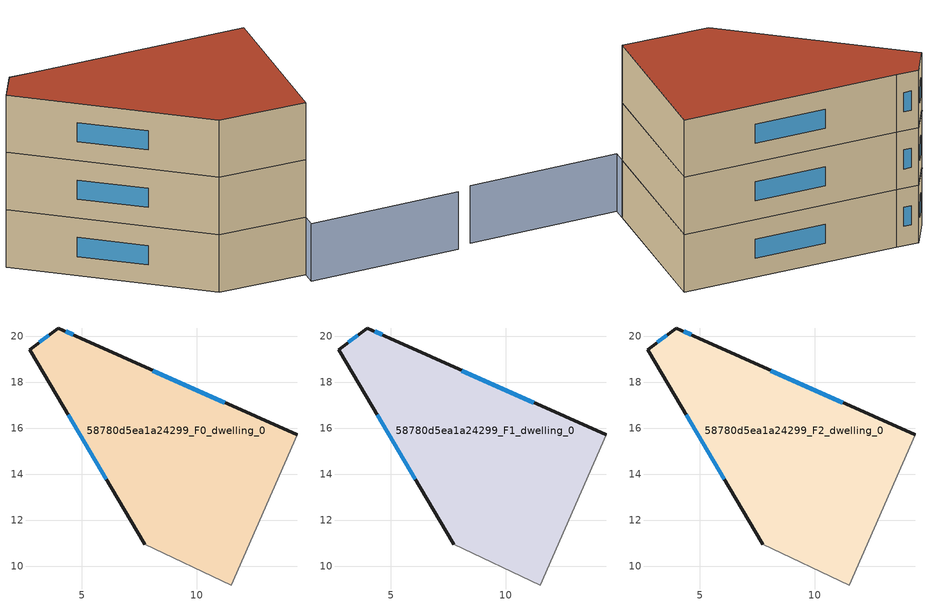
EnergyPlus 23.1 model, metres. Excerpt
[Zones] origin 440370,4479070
58780d5ea1a24299_F0_dwelling_0
 floor ground (EU_floor_Construction): 14.35,15.71 11.5,9.19 7.73,10.95 2.74,19.41 3.97,20.35 4.95,19.91 z0
 wall outside (EU_wall_Construction): 14.35,15.71 4.95,19.91 3.97,20.35 2.74,19.41 7.73,10.95 z0:3
 wall adiabatic (EU_wall_Construction): 7.73,10.95 11.5,9.19 14.35,15.71 z0:3
 window (EU_Window_Construction): 4.41,16.58 6.06,13.78 / 3.56,20.04 3.15,19.72 / 4.62,20.06 4.29,20.2 / 11.2,17.11 8.09,18.51 z1:2
58780d5ea1a24299_F1_dwelling_0
 floor to 58780d5ea1a24299_F0_dwelling_0 (EU_floor_Construction): 14.35,15.71 11.5,9.19 7.73,10.95 2.74,19.41 3.96,20.35 4.94,19.91 z3
 wall outside (EU_wall_Construction): 14.35,15.71 4.95,19.91 3.97,20.35 2.74,19.41 7.73,10.95 z3:6
 wall adiabatic (EU_wall_Construction): 7.73,10.95 11.5,9.19 14.35,15.71 z3:6
 window (EU_Window_Construction): 4.41,16.58 6.06,13.78 / 3.56,20.04 3.15,19.72 / 4.62,20.06 4.29,20.2 / 11.2,17.11 8.09,18.51 z4:5
58780d5ea1a24299_F2_dwelling_0
 floor to 58780d5ea1a24299_F1_dwelling_0 (EU_floor_Construction): 14.35,15.71 11.5,9.19 7.73,10.95 2.74,19.41 3.96,20.35 4.94,19.91 z6
 wall outside (EU_wall_Construction): 14.35,15.71 4.95,19.91 3.97,20.35 2.74,19.41 7.73,10.95 z6:9
 wall adiabatic (EU_wall_Construction): 7.73,10.95 11.5,9.19 14.35,15.71 z6:9
 window (EU_Window_Construction): 4.41,16.58 6.06,13.78 / 3.56,20.04 3.15,19.72 / 4.62,20.06 4.29,20.2 / 11.2,17.11 8.09,18.51 z7:8
 roof outside (EU_roof_Construction): 11.5,9.19 14.35,15.71 4.95,19.91 3.97,20.35 2.74,19.41 7.73,10.95 z9
shading: 17.81,5.77 11.26,8.64 / 11.26,8.64 14.35,15.71 z0:3
[Building]
EU S2 Campaign: North Axis=0; Terrain=City; Solar Distribution=FullExterior
[Site:Location]
Madrid: Latitude=40.5; Longitude=-3.5; Time Zone=1; Elevation=609
[SizingPeriod:WeatherFileDays]
AnnualSizingPeriod: Begin Month=1; Begin Day of Month=1; End Month=12; End Day of Month=31; Day of Week for Start Day=Monday; Use Weather File Daylight Saving Period=No; Use Weather File Rain and Snow Indicators=No
[MATERIAL]
EU_InternalMass_Material: Roughness=MediumRough; Thickness=0.1; Conductivity=1; Density=1800; Specific Heat=900; Thermal Absorptance=0.9; Solar Absorptance=0.7; Visible Absorptance=0.7
[MATERIAL:NOMASS] Roughness=MediumRough; Thermal Absorptance=0.9; Solar Absorptance=0.7; Visible Absorptance=0.7
Name | Thermal Resistance
EU_wall_NoMass | 0.459673
EU_roof_NoMass | 0.495815
EU_floor_NoMass | 0.788942
[WINDOWMATERIAL:SIMPLEGLAZINGSYSTEM]
EU_Window_SimpleGlazing: UFactor=4.26103; Solar Heat Gain Coefficient=0.85; Visible Transmittance=0.85
[CONSTRUCTION]
EU_wall_Construction: EU_wall_NoMass
EU_roof_Construction: EU_roof_NoMass
EU_floor_Construction: EU_floor_NoMass
EU_Window_Construction: EU_Window_SimpleGlazing
EU_InternalMass_Construction: EU_InternalMass_Material
[ZONE] Type=1; Multiplier=1; Ceiling Height=autocalculate; Floor Area=autocalculate; Part of Total Floor Area=Yes
Name | Volume
58780d5ea1a24299_F0_dwelling_0 | 187.002
58780d5ea1a24299_F1_dwelling_0; 58780d5ea1a24299_F2_dwelling_0 | 187.001
[INTERNALMASS] Construction=EU_InternalMass_Construction; Surface Area=62.3339
Name | Zone or ZoneList
58780d5ea1a24299_F0_dwelling_0_EU_InternalMass | 58780d5ea1a24299_F0_dwelling_0
58780d5ea1a24299_F1_dwelling_0_EU_InternalMass | 58780d5ea1a24299_F1_dwelling_0
58780d5ea1a24299_F2_dwelling_0_EU_InternalMass | 58780d5ea1a24299_F2_dwelling_0
[OTHEREQUIPMENT] Fuel Type=Electricity; Design Level Calculation Method=Watts/Area; Power per Zone Floor Area=1; Fraction Latent=0; Fraction Radiant=0; Fraction Lost=0; Carbon Dioxide Generation Rate=0; EndUse Subcategory=EU_Step8_InternalGains
Name | Zone or ZoneList or Space or SpaceList | Schedule
EU_Step8_InternalGain_58780d5ea1a24299_F0_dwelling_0_f000 | 58780d5ea1a24299_F0_dwelling_0 | EU_Step8_GainSchedule_58780d5ea1a24299_F0_dwelling_0_f000
EU_Step8_InternalGain_58780d5ea1a24299_F1_dwelling_0_f000 | 58780d5ea1a24299_F1_dwelling_0 | EU_Step8_GainSchedule_58780d5ea1a24299_F1_dwelling_0_f000
EU_Step8_InternalGain_58780d5ea1a24299_F2_dwelling_0_f000 | 58780d5ea1a24299_F2_dwelling_0 | EU_Step8_GainSchedule_58780d5ea1a24299_F2_dwelling_0_f000
[ZONEVENTILATION:DESIGNFLOWRATE] Schedule=EU_AlwaysOn; Design Flow Rate Calculation Method=AirChanges/Hour; Air Changes per Hour=0.719161; Ventilation Type=Natural; Fan Pressure Rise=0; Fan Total Efficiency=1; Constant Term Coefficient=1; Temperature Term Coefficient=0; Velocity Term Coefficient=0; Velocity Squared Term Coefficient=0; Minimum Indoor Temperature=-100; Maximum Indoor Temperature=100; Delta Temperature=-100; Minimum Outdoor Temperature=-100; Maximum Outdoor Temperature=100; Maximum Wind Speed=40
Name | Zone or ZoneList or Space or SpaceList
EU_ConstantAir_58780d5ea1a24299_F0_dwelling_0 | 58780d5ea1a24299_F0_dwelling_0
EU_ConstantAir_58780d5ea1a24299_F1_dwelling_0 | 58780d5ea1a24299_F1_dwelling_0
EU_ConstantAir_58780d5ea1a24299_F2_dwelling_0 | 58780d5ea1a24299_F2_dwelling_0
[HVACTEMPLATE:THERMOSTAT] Constant Heating Setpoint=20; Constant Cooling Setpoint=50
EU_HeatOnly_58780d5ea1a24299_F0_dwelling_0; EU_HeatOnly_58780d5ea1a24299_F1_dwelling_0; EU_HeatOnly_58780d5ea1a24299_F2_dwelling_0
[HVACTEMPLATE:ZONE:IDEALLOADSAIRSYSTEM] System Availability Schedule=EU_AlwaysOn; Maximum Heating Supply Air Temperature=50; Minimum Cooling Supply Air Temperature=13; Maximum Heating Supply Air Humidity Ratio=0.0156; Minimum Cooling Supply Air Humidity Ratio=0.0077; Heating Limit=NoLimit; Cooling Limit=NoLimit; Heating Availability Schedule=EU_AlwaysOn; Cooling Availability Schedule=EU_CoolingOff; Dehumidification Control Type=ConstantSensibleHeatRatio; Cooling Sensible Heat Ratio=0.7; Dehumidification Setpoint=60; Humidification Control Type=None; Humidification Setpoint=30; Outdoor Air Method=None; Outdoor Air Flow Rate per Person=0.00944; Outdoor Air Flow Rate per Zone Floor Area=0; Outdoor Air Flow Rate per Zone=0; Demand Controlled Ventilation Type=None; Outdoor Air Economizer Type=NoEconomizer; Heat Recovery Type=None; Sensible Heat Recovery Effectiveness=0.7; Latent Heat Recovery Effectiveness=0.65
Name | Template Thermostat
58780d5ea1a24299_F0_dwelling_0 | EU_HeatOnly_58780d5ea1a24299_F0_dwelling_0
58780d5ea1a24299_F1_dwelling_0 | EU_HeatOnly_58780d5ea1a24299_F1_dwelling_0
58780d5ea1a24299_F2_dwelling_0 | EU_HeatOnly_58780d5ea1a24299_F2_dwelling_0
[SIZING:ZONE] Zone Cooling Design Supply Air Temperature Input Method=SupplyAirTemperature; Zone Cooling Design Supply Air Temperature=13; Zone Heating Design Supply Air Temperature Input Method=SupplyAirTemperature; Zone Heating Design Supply Air Temperature=50; Zone Cooling Design Supply Air Humidity Ratio=0.008; Zone Heating Design Supply Air Humidity Ratio=0.008; Cooling Design Air Flow Method=DesignDay; Cooling Design Air Flow Rate=0; Cooling Minimum Air Flow per Zone Floor Area=0.000762; Cooling Minimum Air Flow=0; Cooling Minimum Air Flow Fraction=0.2; Heating Design Air Flow Method=DesignDay; Heating Design Air Flow Rate=0; Heating Maximum Air Flow per Zone Floor Area=0.002032; Heating Maximum Air Flow=0.141576; Heating Maximum Air Flow Fraction=0.3; Account for Dedicated Outdoor Air System=No; Dedicated Outdoor Air System Control Strategy=NeutralSupplyAir; Dedicated Outdoor Air Low Setpoint Temperature for Design=autosize; Dedicated Outdoor Air High Setpoint Temperature for Design=autosize; Zone Load Sizing Method=Sensible Load Only No Latent Load; Zone Latent Cooling Design Supply Air Humidity Ratio Input Method=HumidityRatioDifference; Zone Cooling Design Supply Air Humidity Ratio Difference=0.005; Zone Latent Heating Design Supply Air Humidity Ratio Input Method=HumidityRatioDifference; Zone Humidification Design Supply Air Humidity Ratio Difference=0.005
58780d5ea1a24299_F0_dwelling_0; 58780d5ea1a24299_F1_dwelling_0; 58780d5ea1a24299_F2_dwelling_0
[SCHEDULE:CONSTANT]
Name | Hourly Value
EU_AlwaysOn | 1
EU_CoolingOff | 0
[SCHEDULE:FILE] Column Number=1; Rows to Skip at Top=0; Number of Hours of Data=8760; Column Separator=Comma; Interpolate to Timestep=No; Minutes per Item=60; Adjust Schedule for Daylight Savings=Yes
Name | File
EU_Step8_GainSchedule_58780d5ea1a24299_F0_dwelling_0_f000 | ../../schedules/58780d5ea1a24299/58780d5ea1a24299_F0_dwelling_0_f000_gain.csv
EU_Step8_GainSchedule_58780d5ea1a24299_F1_dwelling_0_f000 | ../../schedules/58780d5ea1a24299/58780d5ea1a24299_F1_dwelling_0_f000_gain.csv
EU_Step8_GainSchedule_58780d5ea1a24299_F2_dwelling_0_f000 | ../../schedules/58780d5ea1a24299/58780d5ea1a24299_F2_dwelling_0_f000_gain.csv
